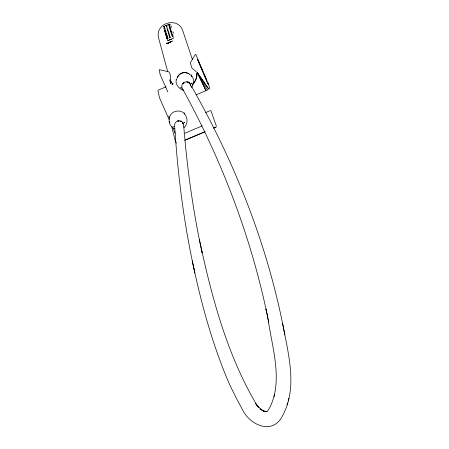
<?xml version="1.0" encoding="UTF-8"?>
<svg xmlns="http://www.w3.org/2000/svg" width="449" height="449" viewBox="0 0 449 449"><rect width="100%" height="100%" fill="white"/><g stroke="black" fill="none" stroke-linecap="round" stroke-linejoin="round"><path stroke-width="0.67" d="M201.943 125.72L202.016 125.372M193.979 268.895C202.067 306.106 212.304 342.997 226.902 378.215C231.381 388.918 236.836 399.167 242.32 409.381C248.679 423.227 269.243 434.772 280.541 419.209C297.81 391.781 289.465 358.976 283.802 329.499M183.214 122.65L182.468 123.251M176.345 79.192C174.756 84.429 179.325 89.07 183.899 90.726M176.94 78.328L177.102 77.812M286.978 404.852L287.573 402.775M288.23 400.39L288.842 398.241M191.616 87.454C193.884 83.722 194.58 78.21 190.988 75.045M191.79 87.084L191.936 86.708M192.885 84.204L193.087 83.682M177.759 76.448L177.243 77.464L179.813 74.203M177.49 76.931L177.652 76.633M195.281 54.447L190.275 62.871L191.897 67.928L195.899 71.514M177.692 76.56L177.961 76.128M209.38 88.986L209.7 87.785L207.943 82.728M172.09 126.831L171.95 127.561L175.183 140.554L176.322 143.119M178.264 75.718L178.938 74.955M183.972 127.729C190.556 121.932 185.768 109.393 176.71 111.178C167.589 112.003 166.366 125.698 174.779 128.717M167.269 43.491L167.067 43.239M192.963 83.778C195.579 80.972 197.049 77.076 196.634 73.232M172.506 34.236L172.607 33.978M172.82 35.263L172.921 35.005M173.134 36.296L173.241 36.038M173.454 37.34L173.561 37.076M170.951 29.168L170.946 28.899M171.569 31.177L171.563 30.908M171.877 32.193L171.872 31.924M169.739 25.2L169.733 24.936M170.042 26.182L169.963 25.93M170.345 27.17L170.334 26.906M170.665 28.152L170.637 27.9M166.876 38.743L166.955 38.277L167.017 38.878L167.909 38.586M167.18 39.787L167.46 39.91L167.314 39.652M166.276 36.666L167.303 36.504L166.775 36.7M166.573 37.705L166.652 37.239L166.714 37.834L167.87 37.362M165.681 34.612L165.76 34.158L165.821 34.747L166.697 34.45L165.844 34.758L166.966 34.276M165.978 35.639L166.057 35.179L166.119 35.768L167 35.477L166.141 35.785L167.269 35.303M165.092 32.581L165.17 32.126L165.232 32.71L165.765 32.536M165.384 33.596L166.399 33.428M164.508 30.566L165.176 30.515M164.8 31.57L164.878 31.116L165.013 31.699L166.079 31.234M163.936 28.573L164.008 28.119L164.065 28.444M164.222 29.567L165.49 29.23M192.161 84.973C195.422 82.15 197.223 78.075 196.937 73.759M179.314 74.607L180.52 73.731M178.309 120.832L177.652 121.034L178.399 120.803L178.556 121.415M172.293 40.921L172.921 41.196M180.128 73.978L182.215 72.974M180.638 73.664L180.941 73.501M183.209 83.615L183.057 83.273L183.944 83.318M180.565 73.703L182.586 72.867M166.994 38.614L168.179 38.401M165.911 25.621L167.062 25.133M170.081 39.703L171.271 39.198L167.64 40.741L173.712 38.154M164.143 28.697L165.204 28.236M165.513 30.392L164.671 30.7L165.782 30.229M165.524 33.462L166.669 33.26M166.416 36.801L167.567 36.33M163.554 26.626L169.419 24.123M167.853 42.812L168.768 42.425L168.117 42.807M171.395 41.302L170.07 41.931L170.626 41.695L170.755 42.122L171.428 41.392M166.708 43.407L166.349 43.559L167.337 43.211M168.145 42.908L168.813 42.661L168.173 42.997M168.201 43.104L168.919 42.84L167.999 43.295M166.164 86.752L158.48 90.019L157.896 90.917L159.575 97.983L169.093 119.434M171.928 84.305L173.207 83.761M196.118 94.818L207.78 89.879M205.687 112.547L210.183 110.645L210.923 110.796L216.418 126.169M184.056 133.572L201.427 126.225M184.741 140.279L204.766 131.81M214.128 127.853L216.042 127.045M184.87 140.262L205.232 131.652M213.499 128.156L216.048 127.084M165.939 25.683L166.775 25.38L166.259 25.565M168.656 25.632L169.498 25.329L168.981 25.514M163.784 27.709L164.643 27.4L164.306 27.524M168.959 26.626L169.801 26.317L169.458 26.44M166.523 27.658L167.365 27.35M166.82 28.657L167.662 28.349M170.064 28.427L169.559 28.613L170.407 28.304M167.623 29.471L167.118 29.656L167.96 29.348M170.373 29.432L169.862 29.617L170.71 29.308M167.92 30.476L167.415 30.661L168.257 30.352M165.468 31.52L164.963 31.705L165.81 31.396M170.171 30.622L171.018 30.313L170.676 30.437M167.713 31.671L168.56 31.363L168.218 31.486M168.521 32.502L168.01 32.687L168.863 32.373M165.877 33.619L165.552 33.737M168.616 34.73L169.475 34.421L168.947 34.612M171.406 34.702L172.264 34.393L171.916 34.517M171.72 35.735L172.579 35.42L172.051 35.617M169.228 36.796L170.092 36.481L169.744 36.61M166.742 37.856L167.6 37.542L167.073 37.738M165.586 32.597L166.102 32.407M183.349 83.896L183.057 83.273L184.112 82.891M183.057 83.273L183.72 83.043M182.462 72.901L184.112 72.609M182.962 72.777L185.269 72.609M183.557 72.671L183.899 72.631M186.79 82.027L188.232 82.027L189.882 83.211L190.892 85.944M184.5 72.592L186.784 72.867M185.577 72.637L188.204 73.4M188.838 82.29L189.164 82.392M263.03 410.639L264.736 411.565L259.932 408.977L263.03 410.639L266.206 411.598L263.731 411.514L267.374 411.329C271.089 406.306 272.908 400.171 274.659 394.25L274.058 396.405C280.193 371.076 271.892 345.376 268.261 320.289L268.727 322.623L267.705 317.421M187.076 72.951L187.508 73.097M188.356 73.479L188.866 73.771M189.248 74.023L189.618 74.304M262.233 410.223L257.44 405.952L258.613 407.535M189.725 74.388L190.062 74.686M172.854 84.62L170.019 80.528M172.713 84.064L169.924 79.675M258.635 407.574L255.616 403.516L257.17 405.621C226.941 354.884 211.703 296.957 199.373 239.676L202.162 252.944L201.736 250.907M188.558 82.537L189.545 83.868M170.536 24.347L170.76 24.667M197.15 72.429L208.74 89.082L196.791 71.874L207.214 89.721M191.571 86.461C234.49 161.803 266.992 243.639 283.673 328.859M182.704 89.087C220.914 158.654 249.801 233.643 266.465 311.28L266.004 308.979L267.037 314.076M172.455 127.005L175.256 133.314M160.214 74.792L167.859 92.062M206.383 79.192L206.91 80.416L195.786 54.43M187.199 81.914L187.39 82.369M192.391 59.521L182.979 31.301C178.489 15.777 154.153 22.888 158.705 38.384L167.718 71.756M191.055 74.792L191.605 76.51M191.712 76.835L191.173 75.146L191.274 75.499M171.17 25.986L171.574 27.305M173 31.918L173.409 33.237M182.474 122.375L182.76 123.318M176.131 79.529L176.238 79.883M184.202 112.766L184.567 114.074M179.948 120.792L180.189 121.673M169.874 80.567L170.682 83.57C169.329 79.703 171.9 75.174 168.773 71.806L159.131 69.662L160.141 74.585M169.133 121.556L169.273 122.1M169.335 122.364L169.469 122.903M168.818 115.909L169.531 118.744M194.423 270.977L193.126 264.916M174.773 127.718C177.753 173.825 183.501 219.802 193.149 265.005M193.99 268.979L192.301 260.976M194.417 270.899L194.86 272.992M266.577 311.763L267.604 316.899M199.794 241.68C192.991 208.364 188.226 174.655 185.039 140.806M283.212 326.507L284.262 331.856M267.144 314.575L268.165 319.744M284.38 332.518L284.846 334.887M282.623 323.544L283.083 325.89M181.222 120.961L181.379 121.342M184.915 139.465L184.427 134.156M184.309 132.842L183.753 126.371M183.063 123.733L183.074 124.137M183.08 89.402A4.507 4.322 -30.8 0 1 184.488 82.218A4.507 4.322 -30.8 0 1 190.679 86.006M174.768 126.276A4.518 4.31 -3.8 0 1 179.123 120.809A4.518 4.31 -3.8 0 1 183.495 126.214M169.262 42.212L169.032 42.313C168.813 43.295 172.096 42.537 169.279 42.245M168.858 24.465L168.358 24.65L169.194 24.341L168.858 24.465M164.02 26.53L163.515 26.716L164.351 26.412L164.02 26.53M166.731 26.485L166.231 26.671L167.067 26.362L166.731 26.485M169.761 27.428L169.256 27.614L170.104 27.305L169.761 27.428M171.327 31.323L170.474 31.638L171.327 31.323M171.293 32.468L170.783 32.654L171.636 32.339L171.293 32.468M168.824 33.518L168.313 33.709L169.166 33.394L168.824 33.518M171.608 33.49L171.097 33.675L171.95 33.366L171.608 33.49M169.436 35.572L168.925 35.763L169.784 35.449L169.436 35.572M172.551 36.588L172.034 36.773L172.893 36.459L172.551 36.588M170.053 37.649L169.537 37.839L170.401 37.525L170.053 37.649M174.274 126.955L173.999 126.332L174.274 126.955M184.258 122.358L184.112 122.049L184.387 122.672L184.258 122.358M205.81 90.305L197.785 73.58L205.81 90.305M181.172 88.133L180.891 87.493L181.172 88.133M191.291 83.458L191.139 83.144L191.42 83.783L191.291 83.458M208.1 84.109L197.683 59.745L208.1 84.109"/></g></svg>
